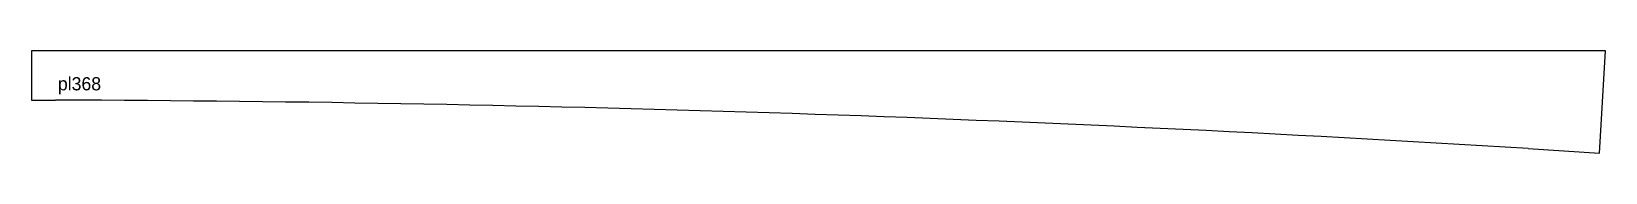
# Model space of a CAD drawing. Extents: x 0 to 119, y 0 to 8.
import ezdxf

# ---------------------------------------------------------------- set-up
doc = ezdxf.new("R2010")
doc.units = 0
doc.header["$MEASUREMENT"] = 0
doc.layers.add('BURN', color=1, linetype='CONTINUOUS')
doc.layers.add('SCRIBE', color=1, linetype='CONTINUOUS')

msp = doc.modelspace()

# ---------------------------------------------------------------- linework, layer by layer
at = {"layer": 'BURN'}
for p, q in [((119.23, 7.79), (0, 7.79)), ((0, 7.79), (0, 4.03)), ((118.76, 0), (119.23, 7.79)), ((0, 4.03), (1.81, 4.03)), ((113.37, 0.35), (118.76, 0))]:
    msp.add_line(p, q, dxfattribs=at)
msp.add_arc((-5.25, -1899.83), 1903.88, 86.42796, 89.78753, dxfattribs=at)

# ---------------------------------------------------------------- texts
at = {"layer": 'SCRIBE'}
msp.add_text('pl368', height=1, dxfattribs=at).set_placement((2, 4.78))

doc.saveas('drawing.dxf')
